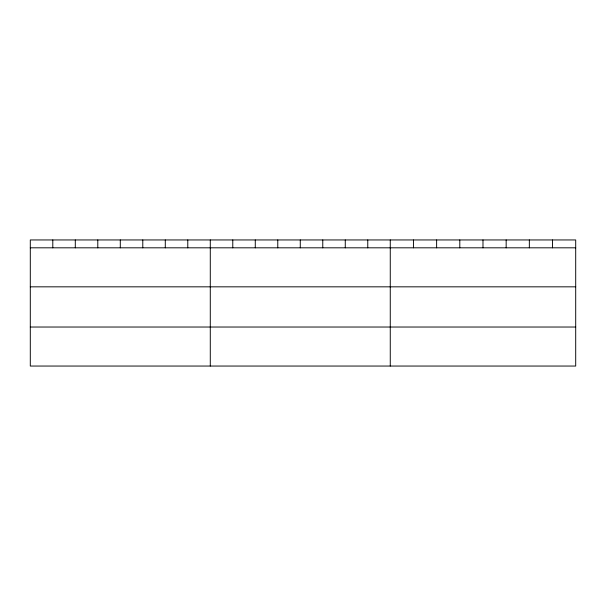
<?xml version="1.0" encoding="UTF-8"?>
<svg xmlns="http://www.w3.org/2000/svg" width="606" height="606" viewBox="0 0 606 606"><rect width="100%" height="100%" fill="white"/><g stroke="black" fill="none" stroke-linecap="round" stroke-linejoin="round"><path stroke-width="0.91" d="M575.7 286.835L575.7 239.953L30.3 239.953L30.3 366.047L575.7 366.047L575.7 286.835L30.3 286.835M30.3 247.816L575.7 247.816M30.3 327.028L575.7 327.028M552.52 239.953L552.52 247.816M529.341 239.953L529.341 247.816M506.161 239.953L506.161 247.816M482.982 239.953L482.982 247.816M459.802 239.953L459.802 247.816M436.623 239.953L436.623 247.816M413.443 239.953L413.443 247.816M390.264 239.953L390.264 366.047M367.766 239.953L367.766 247.816M345.268 239.953L345.268 247.816M322.771 239.953L322.771 247.816M300.273 239.953L300.273 247.816M277.775 239.953L277.775 247.816M255.277 239.953L255.277 247.816M232.78 239.953L232.78 247.816M210.282 239.953L210.282 366.047M187.784 239.953L187.784 247.816M165.286 239.953L165.286 247.816M142.789 239.953L142.789 247.816M120.291 239.953L120.291 247.816M97.793 239.953L97.793 247.816M75.296 239.953L75.296 247.816M52.798 239.953L52.798 247.816"/></g></svg>
